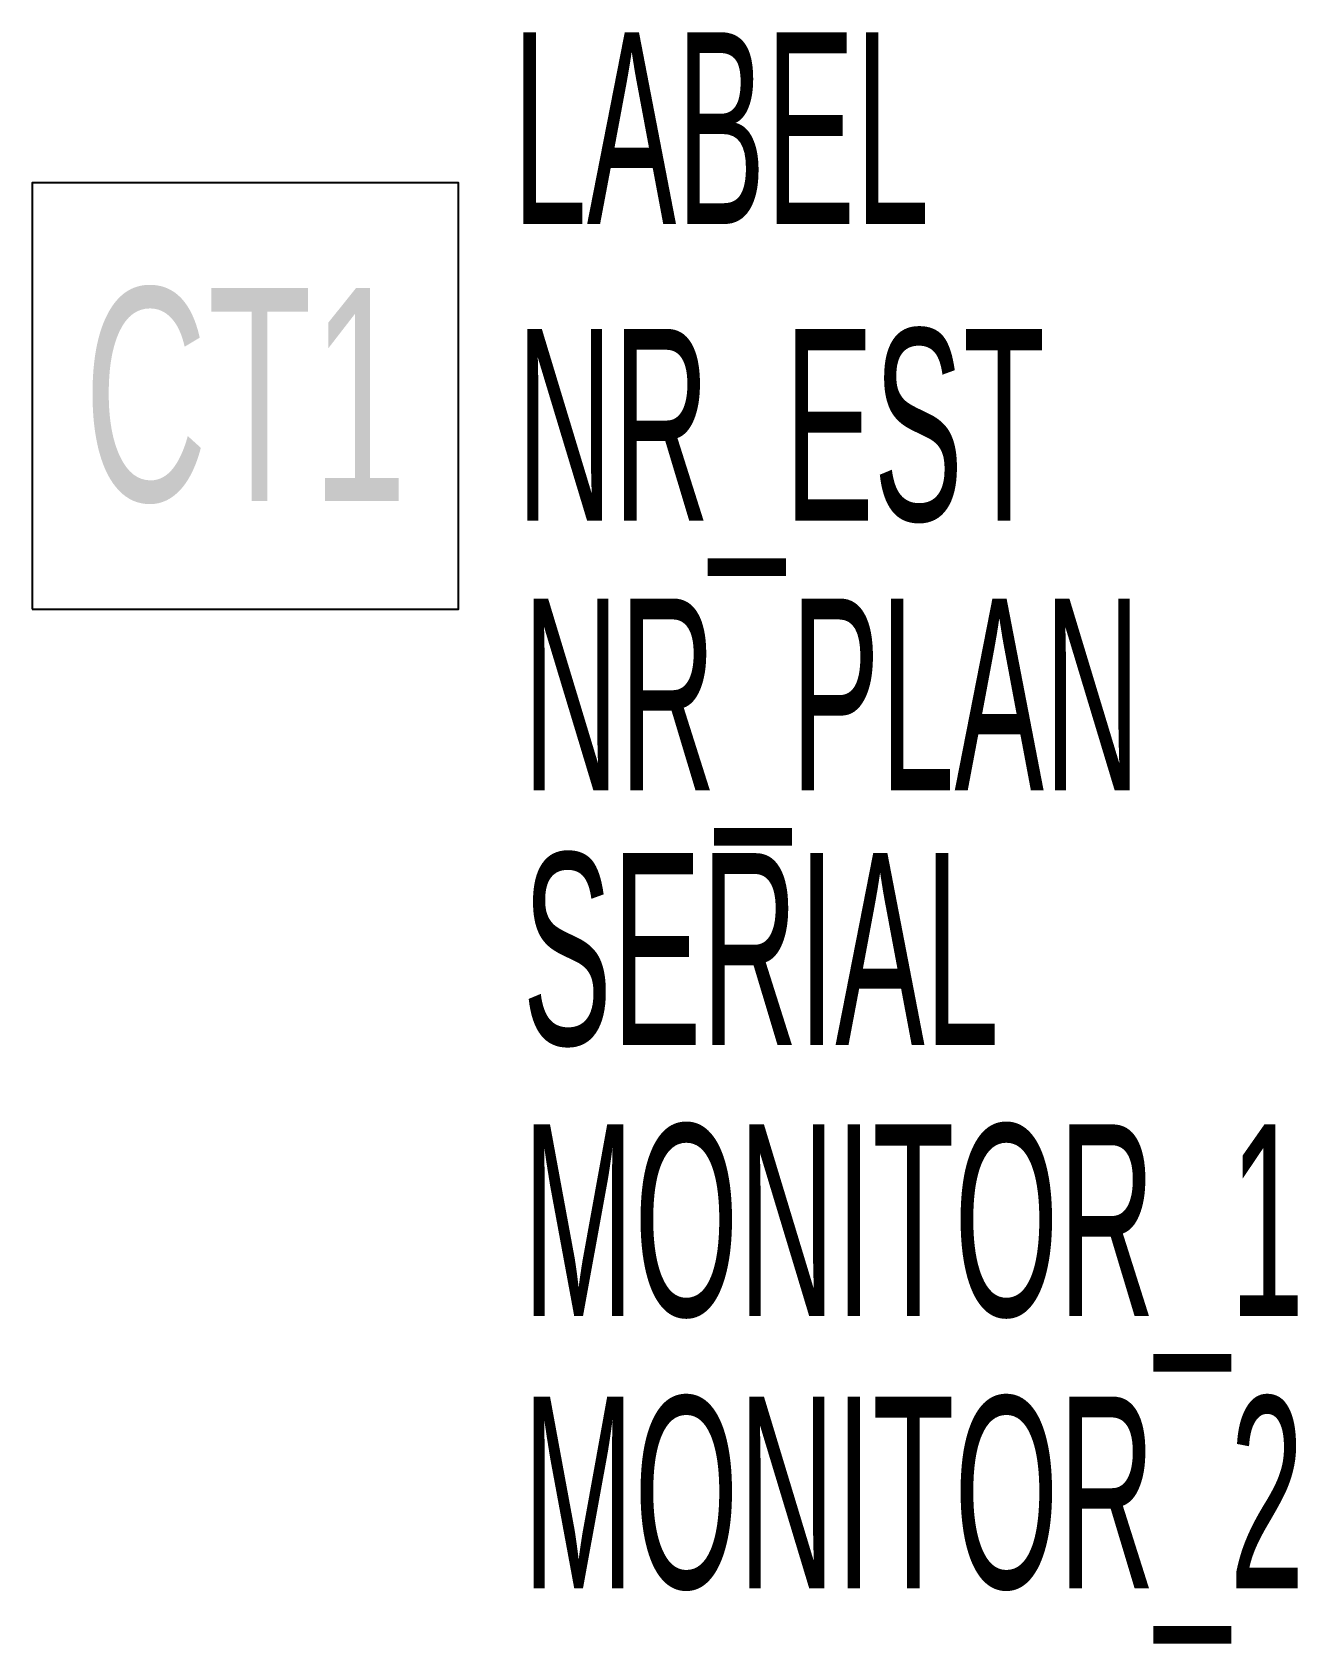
# Model space of a CAD drawing. Header units: millimetres. Extents: x 0 to 1187, y -971 to 542.
import ezdxf

# ---------------------------------------------------------------- set-up
doc = ezdxf.new("R2010")
doc.units = ezdxf.units.MM
doc.header["$LTSCALE"] = 0.25
doc.layers.get('0').update_dxf_attribs({"color": 252})
doc.styles.add('Opisest3', font='arial.ttf', dxfattribs={"width": 0.5})
doc.styles.get("Standard").update_dxf_attribs({"font": 'PM_SMPLX.shx'})

msp = doc.modelspace()

# ---------------------------------------------------------------- linework, layer by layer
msp.add_lwpolyline([(0, 0), (400, 0), (400, 400), (0, 400)], close=True)

# ---------------------------------------------------------------- texts
at = {"insert": (200, 200), "char_height": 200, "width": 400, "attachment_point": 5}
msp.add_mtext('\\W0.6;CT1', dxfattribs=at)
at = {"style": 'Opisest3', "width": 0.5}
for tag, p, flags in [('LABEL', (450.5, 361.5), 9), ('NR_EST', (454.2, 83), 9), ('NR_PLAN', (460.1, -170.1), 8), ('SERIAL', (460.1, -409), 9), ('MONITOR_1', (460.1, -663.6), 8), ('MONITOR_2', (460.1, -919.1), 8)]:
    msp.add_attdef(tag, p, 'xx', height=180, dxfattribs=dict(at, flags=flags))

doc.saveas('drawing.dxf')
